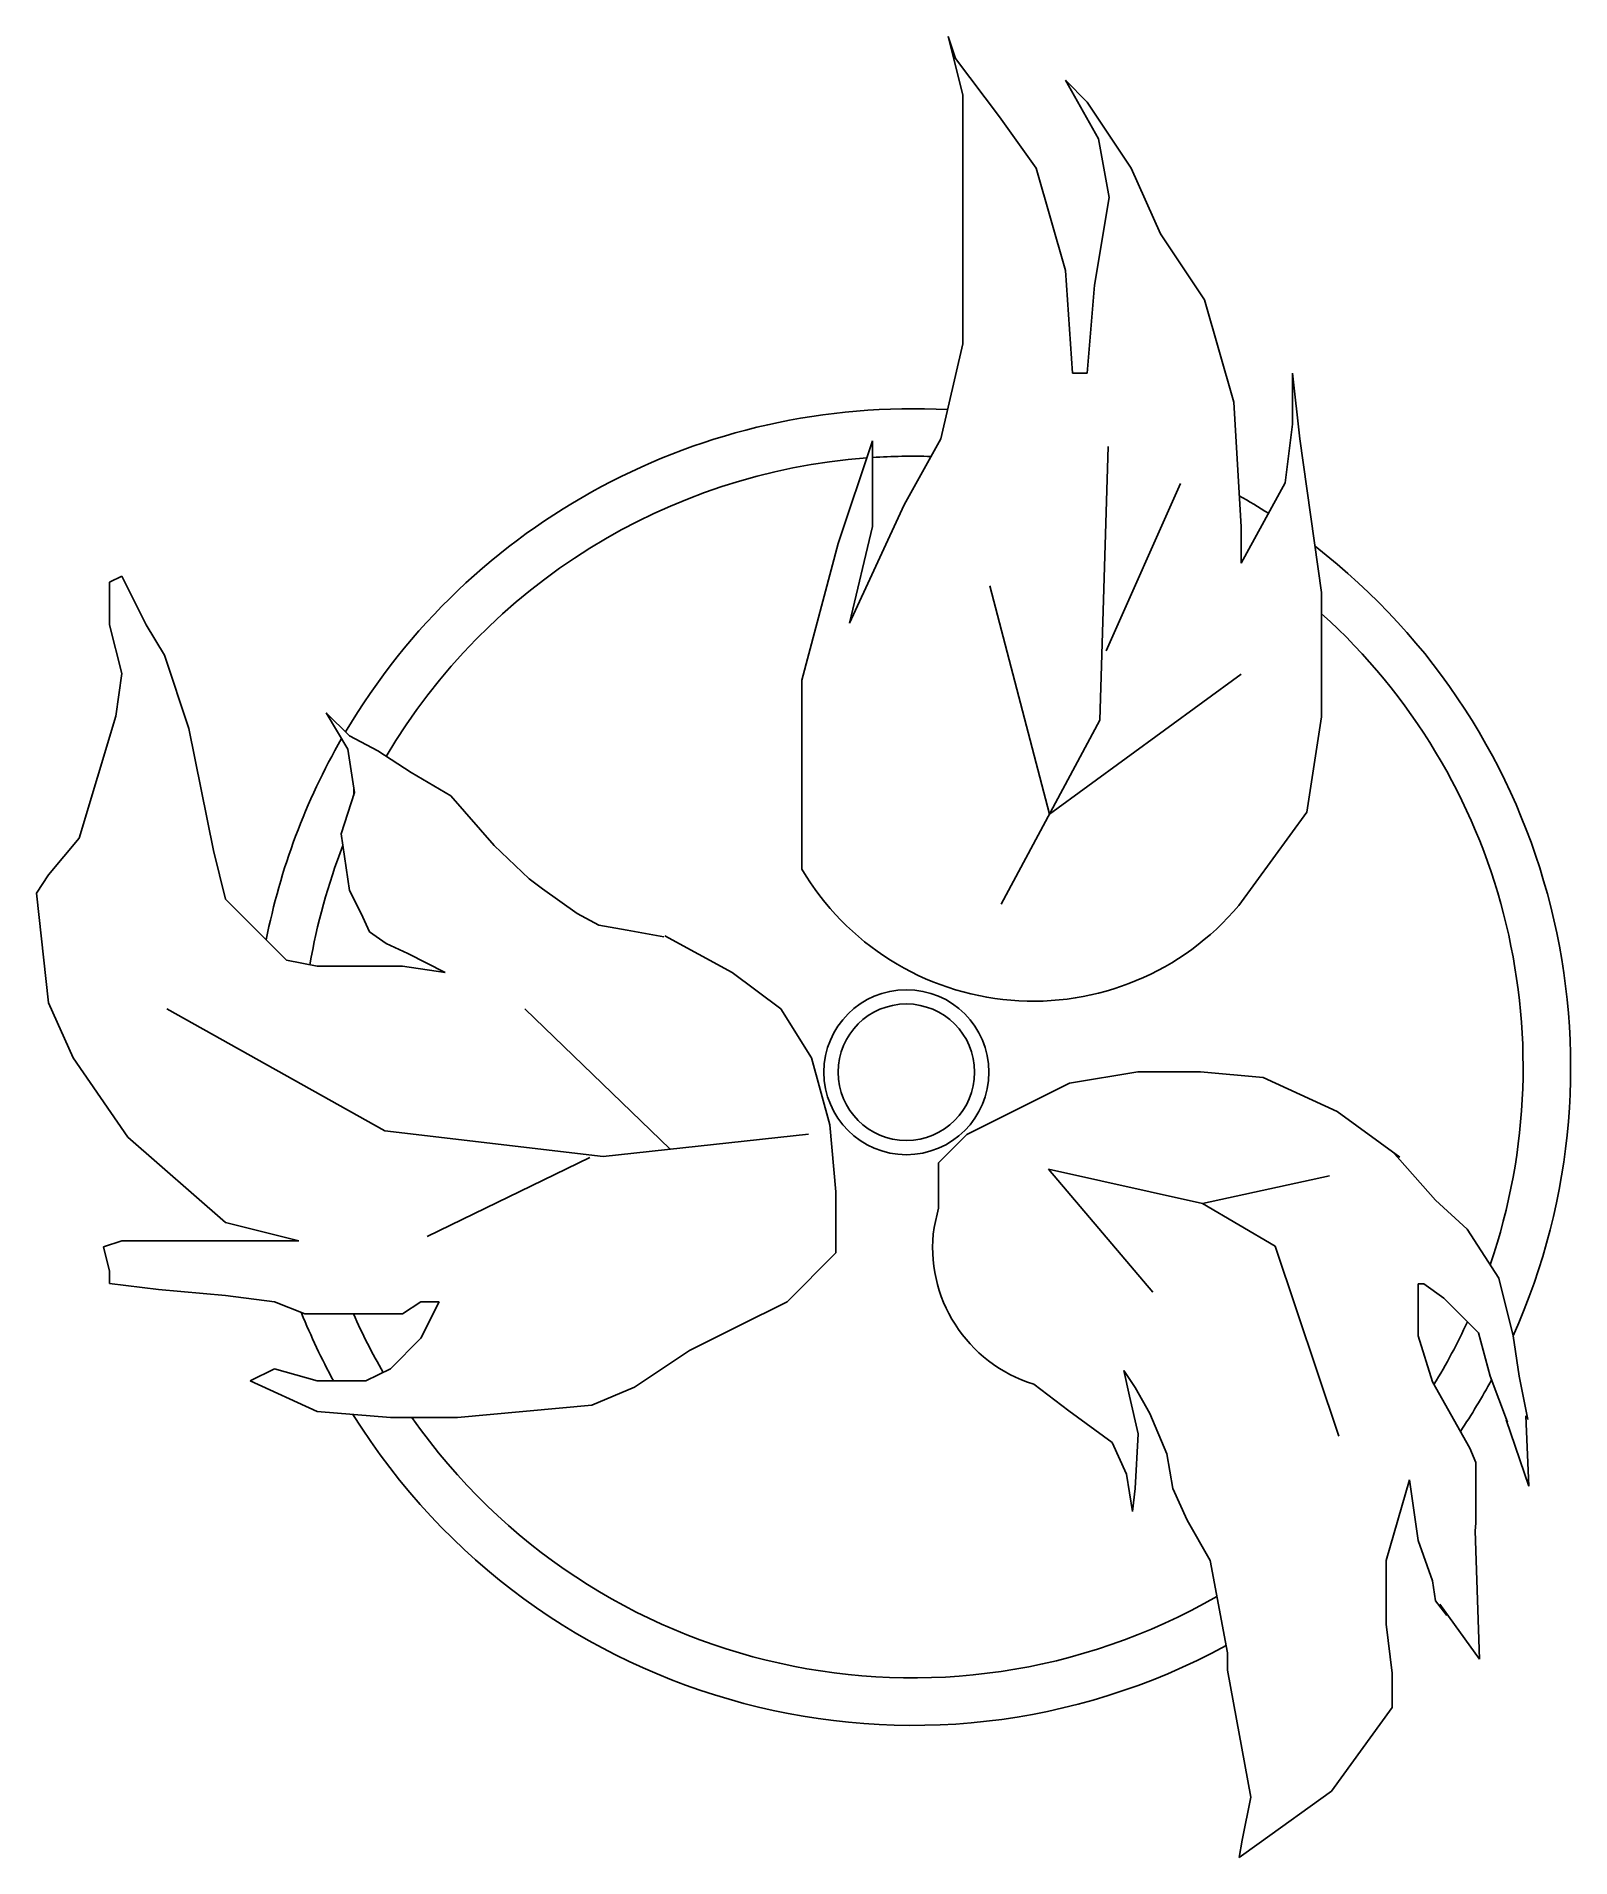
# Model space of a CAD drawing. Header units: metres. Extents: x -0.266 to 0.2, y -0.04 to 0.513.
import ezdxf

# ---------------------------------------------------------------- set-up
doc = ezdxf.new("R2010")
doc.units = ezdxf.units.M
doc.layers.add('Ceco.NEt 16', color=7, linetype='Continuous')

msp = doc.modelspace()

# ---------------------------------------------------------------- linework, layer by layer
at = {"layer": 'Ceco.NEt 16', "color": 3}
for p, q in [((0.01537137169045046, 0.495305129888468), (0.01092223888806492, 0.5130886098072912)), ((0.01092223888806492, 0.5130886098072912), (0.01314693058164696, 0.5064197642917228)), ((0.01314693058164696, 0.5064197642917228), (0.02649457957358896, 0.4886364465569403)), ((0.0565837986747917, 0.4819676010413735), (0.04651605306149854, 0.4997510809601933)), ((0.04651605306149854, 0.4997510809601933), (0.05318987755746953, 0.4930822354446258)), ((0.01537137169045046, 0.4641842833065911), (0.01537137169045046, 0.495305129888468)), ((0.05318987755746953, 0.4930822354446258), (0.06653752654940812, 0.473075861081962)), ((0.02649457957358896, 0.4886364465569403), (0.0376175368719455, 0.473075861081962)), ((0.05986370205343883, 0.4641842833065911), (0.0565837986747917, 0.4819676010413735)), ((0.05986370205343883, 0.4819676010413735), (0.05986370205343883, 0.4819676010413735)), ((0.0376175368719455, 0.473075861081962), (0.04651605306149854, 0.4419550145000842)), ((0.06653752654940812, 0.473075861081962), (0.0754357921541809, 0.4530696489033381)), ((0.01537137169045046, 0.4419550145000842), (0.01537137169045046, 0.4641842833065911)), ((0.05541431866626961, 0.4375090634283589), (0.05986370205343883, 0.4641842833065911)), ((0.0754357921541809, 0.4530696489033381), (0.08878344114612119, 0.4330632745406734)), ((0.01537137169045046, 0.4197257456935773), (0.01537137169045046, 0.4419550145000842)), ((0.04651605306149854, 0.4419550145000842), (0.04874049417030032, 0.4108340057341673)), ((0.05318987755746953, 0.4108340057341673), (0.05541431866626961, 0.4375090634283589)), ((0.08878344114612119, 0.4330632745406734), (0.09768195733567424, 0.4019422657747574)), ((0.00869754719447946, 0.3908276313715036), (0.01537137169045046, 0.4197257456935773)), ((0.04874049417030032, 0.4108340057341673), (0.05318987755746953, 0.4108340057341673)), ((0.1154787391300018, 0.3952734202591898), (0.1154787391300018, 0.4108340057341673)), ((0.1154787391300018, 0.4108340057341673), (0.1177034308235855, 0.3908276313715036)), ((0.09768195733567424, 0.4019422657747574), (0.09990664902925969, 0.3641525736773095)), ((0.1132542980212, 0.3774901025244075), (0.1154787391300018, 0.3952734202591898)), ((-0.02249324177643382, 0.3590583730001544), (-0.01211176484767731, 0.3901795951791126)), ((-0.01211176484767731, 0.3901795951791126), (-0.01211176484767731, 0.3642451807638014)), ((-0.002425410103875371, 0.3708212570088398), (0.00869754719447946, 0.3908276313715036)), ((0.05696142910963427, 0.3053677792517493), (0.05956216503256951, 0.3885258073618246)), ((0.1177034308235855, 0.3908276313715036), (0.1243772553195548, 0.3441461993146474)), ((0.05891999976485542, 0.3264138614295786), (0.08152324826053708, 0.3772327164538993)), ((0.09990664902925969, 0.3530379392740574), (0.1132542980212, 0.3774901025244075)), ((-0.0190326659385888, 0.3348530538577518), (-0.002425410103875371, 0.3708212570088398)), ((-0.01211176484767731, 0.3642451807638014), (-0.0190326659385888, 0.3348530538577518)), ((0.09990664902925969, 0.3641525736773095), (0.09990664902925969, 0.3530379392740574)), ((-0.03357484170536228, 0.3175345842652622), (-0.02249324177643382, 0.3590583730001544)), ((-0.2437954378055882, 0.3472953268074315), (-0.2400875347880224, 0.3491477929053134)), ((-0.2400875347880224, 0.3491477929053134), (-0.2326722299224514, 0.3343282263062958)), ((0.09990664902925969, 0.3530379392740574), (0.09990664902925969, 0.3530379392740574)), ((-0.2437954378055882, 0.3343282263062958), (-0.2437954378055882, 0.3472953268074315)), ((0.04165910923736726, 0.2767806285523791), (0.02360241354932173, 0.3461767434877759)), ((0.1243772553195548, 0.3441461993146474), (0.1243772553195548, 0.3330315649113944)), ((-0.2400875347880224, 0.3195088218913155), (-0.2437954378055882, 0.3343282263062958)), ((-0.2326722299224514, 0.3343282263062958), (-0.2271107512732731, 0.3250660580009246)), ((0.1243772553195548, 0.3330315649113944), (0.1243772553195548, 0.3063565072172013)), ((-0.2271107512732731, 0.3250660580009246), (-0.2196954464077021, 0.3028367891944168)), ((-0.2419413610044152, 0.3065417213901823), (-0.2400875347880224, 0.3195088218913155)), ((-0.03357484170536228, 0.3175345842652622), (-0.03354278033581794, 0.2601208614573327)), ((0.04165910923736726, 0.2767806285523791), (0.0998882728119211, 0.3193557201581356)), ((-0.253064568887552, 0.269492885984656), (-0.2419413610044152, 0.3065417213901823)), ((-0.1714288080599474, 0.2965365880003775), (-0.1779931270062328, 0.3076369502081633)), ((-0.1779931270062328, 0.3076369502081633), (-0.1709238797244473, 0.3005730243726484)), ((0.02705396833501791, 0.2494959182962785), (0.05696142910963427, 0.3053677792517493)), ((0.1243772553195548, 0.3063565072172013), (0.1199281225171693, 0.2774583928951258)), ((-0.2196954464077021, 0.3028367891944168), (-0.2122801415421311, 0.265788115972933)), ((-0.1709238797244473, 0.3005730243726484), (-0.1623398474361597, 0.2960320334538429)), ((-0.1694090947179452, 0.283418007606455), (-0.1714288080599474, 0.2965365880003775)), ((-0.1623398474361597, 0.2960320334538429), (-0.1522410301413717, 0.2894726621648617)), ((-0.1522410301413717, 0.2894726621648617), (-0.1401222489198012, 0.2824088985133849)), ((-0.1734485214019479, 0.2708039817590645), (-0.1694090947179452, 0.283418007606455)), ((-0.1696416373955371, 0.2824599864857918), (-0.1696416373955371, 0.2849284347287465)), ((-0.1401222489198012, 0.2824088985133849), (-0.1269938616120125, 0.2672719377492875)), ((0.1199281225171693, 0.2774583928951258), (0.09918972596828488, 0.249067914616333)), ((-0.2623336999695158, 0.2583782515814039), (-0.253064568887552, 0.269492885984656)), ((-0.2122801415421311, 0.265788115972933), (-0.2085724891093473, 0.2509685493739154)), ((-0.1709238797244473, 0.2536488028088303), (-0.1734485214019479, 0.2708039817590645)), ((-0.1269938616120125, 0.2672719377492875), (-0.1163898653969424, 0.2571806846345692)), ((-0.2660413524023013, 0.2528210154717973), (-0.2623336999695158, 0.2583782515814039)), ((-0.1163898653969424, 0.2571806846345692), (-0.1123504387129379, 0.2541533573553633)), ((-0.2623336999695158, 0.2194771122620373), (-0.2660413524023013, 0.2528210154717973)), ((-0.2085724891093473, 0.2509685493739154), (-0.1900339763606377, 0.2324442127631739)), ((-0.1673891307911644, 0.2465848769733137), (-0.1709238797244473, 0.2536488028088303)), ((-0.1123504387129379, 0.2541533573553633), (-0.1017466930826498, 0.2465848769733137)), ((-0.1648644891136621, 0.2410347769614398), (-0.1673891307911644, 0.2465848769733137)), ((-0.1017466930826498, 0.2465848769733137), (-0.09518237413636613, 0.2430529951475774)), ((-0.159815205758659, 0.2375028951357036), (-0.1648644891136621, 0.2410347769614398)), ((-0.09518237413636613, 0.2430529951475774), (-0.08659834184807683, 0.2415393315079744)), ((-0.08659834184807683, 0.2415393315079744), (-0.07548966788228857, 0.2395211133218403)), ((-0.07509599918994436, 0.2398539149706624), (-0.0547036602248438, 0.2287392805674093)), ((-0.1900339763606377, 0.2324442127631739), (-0.180764845278674, 0.2305917466652903)), ((-0.153250886812372, 0.2344754056724578), (-0.159815205758659, 0.2375028951357036)), ((-0.1418342441496458, 0.2287392805674093), (-0.153250886812372, 0.2344754056724578)), ((-0.180764845278674, 0.2305917466652903), (-0.1640801587463572, 0.2305917466652903)), ((-0.1640801587463572, 0.2305917466652903), (-0.1548110276643934, 0.2305917466652903)), ((-0.1548110276643934, 0.2305917466652903), (-0.1418342441496458, 0.2287392805674093)), ((-0.0547036602248438, 0.2287392805674093), (-0.03987305049370175, 0.2176246461641537)), ((-0.2549183951039447, 0.2028050795651378), (-0.2623336999695158, 0.2194771122620373)), ((-0.1601933381945252, 0.1806306289639436), (-0.2264457827904092, 0.217718010109495)), ((-0.07357694883311627, 0.1750372964670875), (-0.1176677642562985, 0.217718010109495)), ((-0.03987305049370175, 0.2176246461641537), (-0.030603668826956, 0.2028050795651378)), ((-0.2382337085716296, 0.178723344660749), (-0.2549183951039447, 0.2028050795651378)), ((-0.030603668826956, 0.2028050795651378), (-0.02504219017777944, 0.1824282768565136)), ((0.04773640094928513, 0.1951019864303969), (0.01659197016301731, 0.1795415631394567)), ((0.06849935480679474, 0.1985599123341731), (0.04773640094928513, 0.1951019864303969)), ((0.08753227133016551, 0.1985599123341731), (0.06849935480679474, 0.1985599123341731)), ((0.1065649372687526, 0.1968310304743033), (0.08753227133016551, 0.1985599123341731)), ((0.1290581790451864, 0.1864574149470135), (0.1065649372687526, 0.1968310304743033)), ((0.1480910955685572, 0.1726258735159424), (0.1290581790451864, 0.1864574149470135)), ((-0.2085724891093473, 0.1527893058425174), (-0.2382337085716296, 0.178723344660749)), ((-0.0938765768379552, 0.1728345503132878), (-0.1601933381945252, 0.1806306289639436)), ((-0.03149299421787124, 0.1796038958719295), (-0.0938765768379552, 0.1728345503132878)), ((-0.02504219017777944, 0.1824282768565136), (-0.02318836396138669, 0.1620514741478886)), ((0.01659197016301731, 0.1795415631394567), (0.007940781153185018, 0.1708968294720343)), ((-0.09788994270464269, 0.1725456464777916), (-0.1473344965837841, 0.1485479229058052)), ((0.1457656687926547, 0.1744040593237845), (0.1589133511286492, 0.1595147535878324)), ((0.007940781153185018, 0.1708968294720343), (0.007940781153185018, 0.157065288040964)), ((0.04135751474159356, 0.1689365109879599), (0.08816925784571739, 0.1585417034128534)), ((0.04135751474159356, 0.1689365109879599), (0.0730469674284614, 0.1316083406052636)), ((0.08816925784571739, 0.1585417034128534), (0.1267295781953808, 0.166899155085176)), ((-0.02318836396138669, 0.1620514741478886), (-0.02318836396138669, 0.1435271375371454)), ((0.007940781153185018, 0.157065288040964), (0.00663374897859761, 0.1511932751187181)), ((0.08816925784571739, 0.1585417034128534), (0.110274844964574, 0.1455482750359901)), ((0.1589133511286492, 0.1595147535878324), (0.168554851196494, 0.150756328908798)), ((-0.1863263239278505, 0.1472319075488701), (-0.2085724891093473, 0.1527893058425174)), ((0.168554851196494, 0.150756328908798), (0.1781963512643423, 0.1358670231728434)), ((-0.2456492640219809, 0.145379603635029), (-0.2400875347880224, 0.1472319075488701)), ((-0.2437954378055882, 0.1379697392434998), (-0.2456492640219809, 0.145379603635029)), ((-0.2400875347880224, 0.1472319075488701), (-0.2252569250568804, 0.1472319075488701)), ((-0.2252569250568804, 0.1472319075488701), (-0.2141339677585238, 0.1472319075488701)), ((-0.2141339677585238, 0.1472319075488701), (-0.2030107598753871, 0.1472319075488701)), ((-0.2030107598753871, 0.1472319075488701), (-0.1900339763606377, 0.1472319075488701)), ((-0.1900339763606377, 0.1472319075488701), (-0.1863263239278505, 0.1472319075488701)), ((0.110274844964574, 0.1455482750359901), (0.1295550051394049, 0.08784762685238753)), ((-0.02318836396138669, 0.1435271375371454), (-0.03801922427730899, 0.1287075709381286)), ((-0.2437954378055882, 0.1342649692317759), (-0.2437954378055882, 0.1379697392434998)), ((-0.2289645774896659, 0.1324125031338924), (-0.2437954378055882, 0.1342649692317759)), ((0.1554074194452815, 0.1341152733634196), (0.1536543283112075, 0.1341152733634196)), ((0.1536543283112075, 0.1341152733634196), (0.1536543283112075, 0.1183501738147738)), ((0.16154273724498, 0.1297361421159223), (0.1554074194452815, 0.1341152733634196)), ((0.1781963512643423, 0.1358670231728434), (0.1825790790995291, 0.1183501738147738)), ((-0.2085724891093473, 0.1305600370360113), (-0.2289645774896659, 0.1324125031338924)), ((-0.1937416287934232, 0.1287075709381286), (-0.2085724891093473, 0.1305600370360113)), ((-0.1844724977114595, 0.125002638742364), (-0.1937416287934232, 0.1287075709381286)), ((-0.1492495490152168, 0.1287075709381286), (-0.1548110276643934, 0.125002638742364)), ((-0.1492495490152168, 0.1175929365348756), (-0.1436880703660386, 0.1287075709381286)), ((-0.1436880703660386, 0.1287075709381286), (-0.1492495490152168, 0.1287075709381286)), ((-0.03801922427730899, 0.1287075709381286), (-0.05284983400845104, 0.1212978687306393)), ((0.1720607828798635, 0.1192259676274667), (0.16154273724498, 0.1297361421159223)), ((-0.1677878111791444, 0.125002638742364), (-0.1844724977114595, 0.125002638742364)), ((-0.1548110276643934, 0.125002638742364), (-0.1677878111791444, 0.125002638742364)), ((-0.1585186800971789, 0.1083307682295027), (-0.1492495490152168, 0.1175929365348756)), ((-0.05284983400845104, 0.1212978687306393), (-0.06768069432437335, 0.1138880043391093)), ((0.1536543283112075, 0.1183501738147738), (0.158036805561614, 0.1043366618915129)), ((0.1755669651480115, 0.1060884117009342), (0.1720607828798635, 0.1192259676274667)), ((0.1825790790995291, 0.1183501738147738), (0.1843319196488228, 0.1060884117009342)), ((-0.06768069432437335, 0.1138880043391093), (-0.08436513027190987, 0.1027733699358562)), ((-0.2011569336589943, 0.1046258360337398), (-0.1937416287934232, 0.1083307682295027)), ((-0.1937416287934232, 0.1083307682295027), (-0.180764845278674, 0.1046258360337398)), ((-0.1659339849627499, 0.1046258360337398), (-0.1585186800971789, 0.1083307682295027)), ((0.06600378096399116, 0.0999573684599749), (0.06425068982991715, 0.1078399993263164)), ((0.06425068982991715, 0.1078399993263164), (0.06425068982991715, 0.1078399993263164)), ((0.06425068982991715, 0.1078399993263164), (0.06775687209806516, 0.1025849120820899)), ((0.1808259879654516, 0.0920748997776707), (0.1755669651480115, 0.1060884117009342)), ((0.1843319196488228, 0.1060884117009342), (0.1869615563499321, 0.09295069359036352)), ((-0.180764845278674, 0.09536366772836778), (-0.2011569336589943, 0.1046258360337398)), ((-0.180764845278674, 0.1046258360337398), (-0.1659339849627499, 0.1046258360337398)), ((-0.08436513027190987, 0.1027733699358562), (-0.09734191378665745, 0.09721613382624966)), ((0.03693628115703362, 0.1036597852401487), (0.04759732639533681, 0.09557823721247766)), ((0.06863341766510558, 0.08857156234286544), (0.06600378096399116, 0.0999573684599749)), ((0.06775687209806516, 0.1025849120820899), (0.07213934934847165, 0.09470244339978738)), ((0.158036805561614, 0.1043366618915129), (0.1694313967635328, 0.08419226891133001)), ((-0.1585186800971789, 0.09351120163048592), (-0.180764845278674, 0.09536366772836778)), ((-0.09734191378665745, 0.09721613382624966), (-0.138126591716862, 0.09351120163048592)), ((0.04759732639533681, 0.09557823721247766), (0.0607447581465511, 0.08594401872075215)), ((0.07213934934847165, 0.09470244339978738), (0.07739837216591341, 0.08244051910190614)), ((0.1872860636424759, 0.07268255418812876), (0.1864303166123347, 0.09406295173248248)), ((-0.138126591716862, 0.09351120163048592), (-0.1585186800971789, 0.09351120163048592)), ((0.06775687209806516, 0.07193050679748952), (0.06863341766510558, 0.08857156234286544)), ((0.1804393356470023, 0.09278007598092948), (0.1872860636424759, 0.07268255418812876)), ((0.0607447581465511, 0.08594401872075215), (0.06512723539695416, 0.07630963804498675)), ((0.1694313967635328, 0.08419226891133001), (0.1711844878976051, 0.07981313766383193)), ((0.07739837216591341, 0.08244051910190614), (0.07915146329998742, 0.07193050679748952)), ((0.1711844878976051, 0.07981313766383193), (0.1711844878976051, 0.06142033230903214)), ((0.06512723539695416, 0.07630963804498675), (0.06688032653102988, 0.06492366974383741)), ((0.06688032653102988, 0.06492366974383741), (0.06775687209806516, 0.07193050679748952)), ((0.07915146329998742, 0.07193050679748952), (0.08353394055039047, 0.06229612612172498)), ((0.1510246916100947, 0.07455805041960366), (0.144012828243361, 0.05003436400788449)), ((0.1536543283112075, 0.05616524506480473), (0.1510246916100947, 0.07455805041960366)), ((0.08353394055039047, 0.06229612612172498), (0.09054605450190796, 0.05003436400788449)), ((0.1711844878976051, 0.06142033230903214), (0.1710068209932771, 0.05911251190934146)), ((0.158036805561614, 0.04390348295096425), (0.1536543283112075, 0.05616524506480473)), ((0.1710068209932771, 0.05911251190934146), (0.1723086112291482, 0.02008691895097419)), ((0.09054605450190796, 0.05003436400788449), (0.09580507731934973, 0.02200750234539741)), ((0.144012828243361, 0.05003436400788449), (0.144012828243361, 0.05003436400788449)), ((0.144012828243361, 0.05003436400788449), (0.144012828243361, 0.0307659270244335)), ((0.1589133511286492, 0.03777260189404572), (0.158036805561614, 0.04390348295096425)), ((0.162419282812017, 0.03339347064654678), (0.1589133511286492, 0.03777260189404572)), ((0.1723086112291482, 0.02008691895097419), (0.1603266492984867, 0.03676365498501641)), ((0.144012828243361, 0.0307659270244335), (0.1457656687926547, 0.01587645910443897)), ((0.09580507731934973, 0.02200750234539741), (0.09580507731934973, 0.01675241510117)), ((0.09580507731934973, 0.01675241510117), (0.1028169406860818, -0.02178478323381351)), ((0.1457656687926547, 0.01587645910443897), (0.1457656687926547, 0.005366446800020643)), ((0.1457656687926547, 0.005366446800020643), (0.1273592142239986, -0.02003303342438965)), ((0.1028169406860818, -0.02178478323381351), (0.1001875545697528, -0.0349223391603417)), ((0.1054465773871963, -0.03579813297303453), (0.1273592142239986, -0.02003303342438965)), ((0.1001875545697528, -0.0349223391603417), (0.09931100900271578, -0.04017742640457167)), ((0.09931100900271578, -0.04017742640457167), (0.1054465773871963, -0.03579813297303453))]:
    msp.add_line(p, q, dxfattribs=at)
for radius in [0.0250622914146403, 0.02073374141464029]:
    msp.add_circle((-0.001776646103571383, 0.1984209206124189), radius, dxfattribs=at)
at = {"layer": 'Ceco.NEt 16', "color": 27}
for radius, start, end in [(0.1999955654508303, 86.91964173401755, 149.4018362170181), (0.1855670654508303, 94.2722332096493, 149.4318786389528), (0.1855670654508303, 88.23320425336487, 93.74229480882714), (0.1999955654508303, 57.25241085698045, 60.2132770392497), (0.1999955654508303, 335.9094577242683, 52.27553149047537), (0.1855670654508303, 341.1101700896027, 47.913250348985), (0.1999955654508303, 150.076951089112, 168.8608182009479), (0.1855670654508303, 158.7350768357372, 170.3728051910699), (0.1999955654508303, 211.8503384239277, 298.4873598811001), (0.1855670654508303, 215.0178938187476, 299.9288158294326)]:
    msp.add_arc((0, 0.1999955654508305), radius, start, end, dxfattribs=at)
at = {"layer": 'Ceco.NEt 16', "color": 3}
for centre, radius, start, end in [((0.03673619878798034, 0.3015814885974275), 0.08159729474393759, 210.5382036088709, 319.9414537803893), ((0.04956896014539448, 0.1451387556421121), 0.04335999958528628, 171.973346320867, 253.0615590015488)]:
    msp.add_arc(centre, radius, start, end, dxfattribs=at)
at = {"layer": 'Ceco.NEt 16', "color": 15}
for radius, start, end in [(0.1999955654508303, 201.9460124975921, 208.4804728604567), (0.1855670654508303, 203.8365215680933, 209.9928107876478), (0.1855670654508303, 328.6691466264357, 335.3563010163282), (0.1999955654508303, 326.3861668962605, 331.6346176455471)]:
    msp.add_arc((0, 0.1999955654508305), radius, start, end, dxfattribs=at)

doc.saveas('drawing.dxf')
